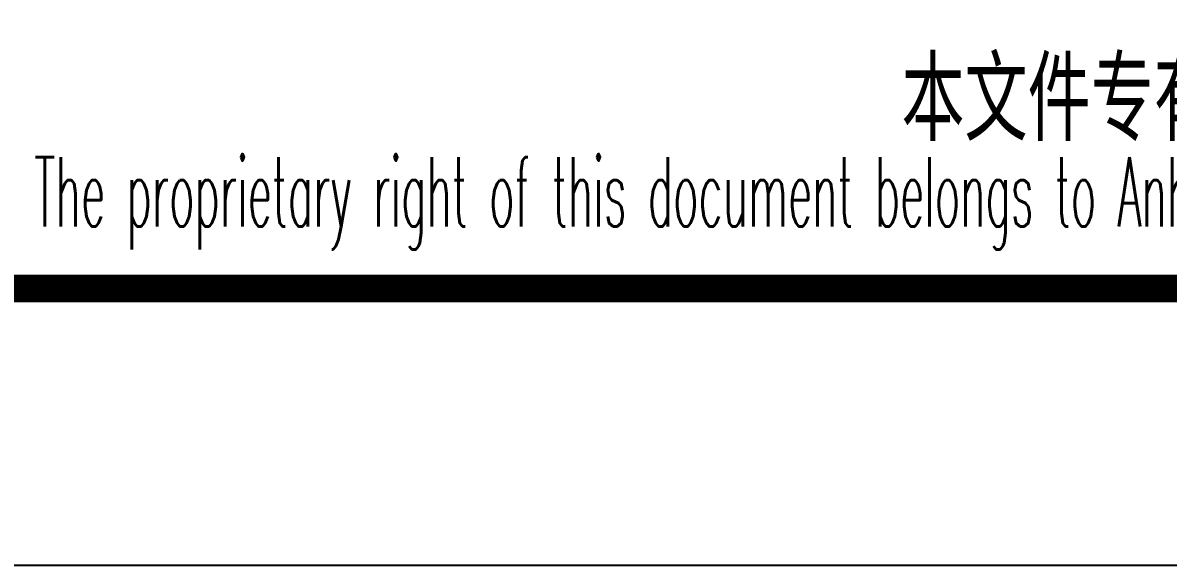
# Model space of a CAD drawing. Extents: x 84552 to 1115094, y -331058 to 102248.
# Drawn here: x 322425 to 324495, y 59154 to 60134 of the extents above; entities that cross this region are included whole.
import ezdxf
from ezdxf.enums import TextEntityAlignment as Align

# ---------------------------------------------------------------- set-up
doc = ezdxf.new("R2010")
doc.units = 0
doc.header["$LTSCALE"] = 1000
doc.header["$MEASUREMENT"] = 0
doc.layers.add('PUB_TITLE', color=4, linetype='Continuous')
doc.styles.add('ECEC_TQ', font='txt_l.shx', dxfattribs={"bigfont": 'hztxt_l.shx'})
doc.styles.add('sceie', font='sceie.shx', dxfattribs={"width": 0.7, "bigfont": 'sceic.shx'})

msp = doc.modelspace()

# ---------------------------------------------------------------- linework, layer by layer
msp.add_line((321724.8, 59661.2), (330724.8, 59661.2))
msp.add_line((321724.8, 59661.2), (330724.8, 59661.2))
at = {"layer": 'PUB_TITLE'}
msp.add_lwpolyline([(301524.8, 59154.3), (331224.8, 59154.3), (331224.8, 80154.3), (301524.8, 80154.3)], close=True, dxfattribs=at)
at = {"layer": 'PUB_TITLE', "const_width": 50}
msp.add_lwpolyline([(302774.8, 59654.3), (330724.8, 59654.3), (330724.8, 79654.3), (302774.8, 79654.3)], close=True, dxfattribs=at)

# ---------------------------------------------------------------- texts
for s, height, style, width, p in [('本文件专有权属安徽华东化工医药工程有限责任公司所有,未经许可不得复制或转让给第三方', 150, 'sceie', 0.8, (326310.4, 59986.7)), ('The proprietary right of this document belongs to Anhui Huadong Chemical And Medical Engineering  Co.,Ltd.  and any replication or transfer to the 3rd. side is forbidden without its permission. ', 125, 'ECEC_TQ', 0.45, (326224.8, 59811.2))]:
    msp.add_text(s, height=height, dxfattribs=dict(style=style, width=width)).set_placement(p, align=Align.MIDDLE)

doc.saveas('drawing.dxf')
